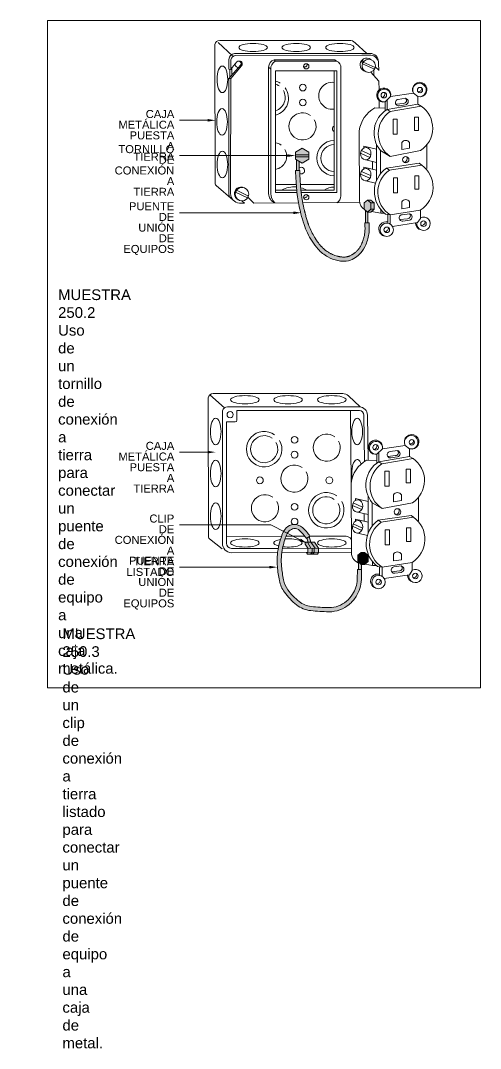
# Model space of a CAD drawing. Header units: millimetres. Extents: x -430 to 485, y 17 to 957.
# Drawn here: x 419.8 to 485.2, y 17.1 to 163.1 of the extents above; entities that cross this region are included whole.
import ezdxf
from ezdxf import colors
from ezdxf.entities.mleader import LeaderData, LeaderLine
from ezdxf.math import Vec2, Vec3

# ---------------------------------------------------------------- set-up
doc = ezdxf.new("R2010")
doc.units = ezdxf.units.MM
doc.styles.get("Standard").update_dxf_attribs({"font": 'arial.ttf'})

# ---------------------------------------------------------------- blocks, each defined once
blk = doc.blocks.new('A$C1ecbb190')
at = {"lineweight": 0, "transparency": 33554687}
ml = blk.add_multileader_mtext('Standard', dxfattribs=at)
ml.set_content('TUBERÍA EMT', color=256)
ml.set_leader_properties()
ml.build(insert=Vec2(0, 0))
ml.multileader.update_dxf_attribs({"text_left_attachment_type": 2, "text_right_attachment_type": 6, "dogleg_length": 0.36, "arrow_head_size": 0.4})
ctx = ml.context
ctx.base_point, ctx.char_height, ctx.arrow_head_size, ctx.landing_gap_size, ctx.plane_origin = Vec3(28.203, 4.893), 0.48379, 0.4, 0.538, Vec3(26.66, 8.676)
ctx.left_attachment, ctx.right_attachment = 2, 6
notes = []
notes.append((ctx, [(0, (1, 1, 0), (27.939, 4.893), (1, 0), 0.265, [(0, [(26.492, 4.893)], 0, [])])]))
ctx.mtext.insert, ctx.mtext.width, ctx.mtext.flow_direction = Vec3(28.741, 5.2), 10.33608, 5
ml = blk.add_multileader_mtext('Standard', dxfattribs=at)
ml.set_content('CONECTOR EMT', color=256)
ml.set_leader_properties()
ml.build(insert=Vec2(0, 0))
ml.multileader.update_dxf_attribs({"text_left_attachment_type": 2, "text_right_attachment_type": 6, "dogleg_length": 0.36, "arrow_head_size": 0.4})
ctx = ml.context
ctx.base_point, ctx.char_height, ctx.arrow_head_size, ctx.landing_gap_size, ctx.plane_origin = Vec3(28.203, 3.194), 0.48379, 0.4, 0.538, Vec3(26.66, 6.977)
ctx.left_attachment, ctx.right_attachment = 2, 6
notes.append((ctx, [(0, (1, 1, 0), (27.939, 3.194), (1, 0), 0.265, [(0, [(21.041, 4.073)], 0, [])])]))
ctx.mtext.insert, ctx.mtext.width, ctx.mtext.flow_direction = Vec3(28.741, 3.444), 10.33608, 5
ml = blk.add_multileader_mtext('Standard', dxfattribs=at)
ml.set_content('CAJA TOMACORRIENTE', color=256)
ml.set_leader_properties()
ml.build(insert=Vec2(0, 0))
ml.multileader.update_dxf_attribs({"text_left_attachment_type": 2, "text_right_attachment_type": 6, "dogleg_length": 0.36, "arrow_head_size": 0.4})
ctx = ml.context
ctx.base_point, ctx.char_height, ctx.arrow_head_size, ctx.landing_gap_size, ctx.plane_origin = Vec3(28.203, 2.02), 0.48379, 0.4, 0.538, Vec3(26.66, 5.803)
ctx.left_attachment, ctx.right_attachment = 2, 6
notes.append((ctx, [(0, (1, 1, 0), (22.698, 2.02), (1, 0), 5.505, [(0, [(18.227, 2.633)], 0, [])])]))
ctx.mtext.insert, ctx.mtext.width, ctx.mtext.flow_direction = Vec3(28.741, 2.27), 10.33608, 5
for ctx, leaders in notes:
    for number, flags, end, landing, length, lines in leaders:
        leader = LeaderData()
        leader.index, (leader.has_last_leader_line, leader.has_dogleg_vector, leader.attachment_direction) = number, flags
        leader.last_leader_point, leader.dogleg_vector, leader.dogleg_length = Vec3(end), Vec3(landing), length
        for number, points, colour, breaks in lines:
            line = LeaderLine()
            line.index, line.vertices, line.color, line.breaks = number, Vec3.list(points), colors.encode_raw_color(colour), breaks
            leader.lines.append(line)
        ctx.leaders.append(leader)
blk = doc.blocks.new('TOMA CONEXIÓN DE PUENTE')
at = {"lineweight": 0, "true_color": 0x58ba48, "transparency": 33554687}
h = blk.add_hatch(color=85, dxfattribs=at)
h.dxf.hatch_style = 1
h.paths.add_polyline_path([(37112, -19660), (37112, -19328), (35219, -19328), (35219, -19660), (36165, -20239)])
h.paths.add_polyline_path([(36165, -18108), (35219, -18688), (35219, -19046), (37112, -19046), (37112, -18688)])
h.paths.add_polyline_path([(37112, -19046), (35219, -19046), (35219, -19328), (37112, -19328)])
h.paths.add_polyline_path([(45939, -25890), (45454, -25526), (44969, -25890), (44969, -26779), (45454, -27213), (45939, -26779)])
h.paths.add_polyline_path([(46415, -25890), (45939, -25890), (45939, -26779), (46415, -26779)])
h.paths.add_polyline_path([(45930, -25526), (45454, -25526), (45939, -25890), (46415, -25890)])
h.paths.add_polyline_path([(46415, -26779), (45939, -26779), (45454, -27213), (45912, -27230)])
h.paths.add_polyline_path([(3596, -17105), (18285, -17105), (18285, -13285), (3596, -13285)], flags=9)
h.paths.add_polyline_path([(1480, -22172), (18371, -22172), (18371, -18031), (1480, -18031)], flags=9)
h.paths.add_polyline_path([(3201, -30204), (18416, -30204), (18416, -26383), (3201, -26383)], flags=9)
at = {"lineweight": 0, "true_color": 0xffd6bb, "transparency": 33554687}
h = blk.add_hatch(color=254, dxfattribs=at)
h.dxf.hatch_style = 1
h.paths.add_polyline_path([(45509, -27215), (45454, -27213), (45144, -26935), (45144, -28745), (45509, -28745)])
h.paths.add_polyline_path([(35745, -19981), (35372, -19753), (35372, -21312), (35745, -21312)])
at = {"lineweight": 0, "true_color": 0x58ba48, "transparency": 33554687}
h = blk.add_hatch(color=85, dxfattribs=at)
h.dxf.hatch_style = 1
edge = h.paths.add_edge_path()
edge.add_spline(control_points=[(35649, -25887), (35748, -26409), (35984, -27436), (36484, -29297), (37311, -30999), (38445, -32582), (39700, -33587), (41214, -34155), (42654, -34246), (43743, -33682), (44638, -32957), (45317, -31724), (45733, -30252), (45685, -29197), (45664, -28745)], knot_values=[606.7328466, 606.7328466, 606.7328466, 606.7328466, 817.3563642, 1023.4771866, 1368.7134711, 1558.9100257, 1791.2182126, 1991.7896807, 2194.8829539, 2337.4981115, 2466.7332832, 2646.287311, 2884.1334129, 3062.3755562, 3062.3755562, 3062.3755562, 3062.3755562], degree=3, periodic=0)
edge.add_line((45664, -28745), (45072, -28745))
edge.add_spline(control_points=[(45072, -28745), (45072, -28781), (45072, -28790), (45078, -28909), (45083, -29018), (45091, -29233), (45093, -29339), (45096, -29547), (45095, -29649), (45090, -29800), (45087, -29850), (45083, -29925), (45081, -29949), (45078, -29986), (45077, -29998), (45075, -30023), (45074, -30035), (45071, -30064), (45070, -30081), (45052, -30243), (45030, -30388), (44970, -30678), (44933, -30823), (44857, -31077), (44821, -31186), (44762, -31348), (44741, -31402), (44709, -31483), (44698, -31510), (44681, -31550), (44675, -31563), (44664, -31590), (44658, -31604), (44619, -31695), (44583, -31772), (44510, -31922), (44473, -31995), (44394, -32136), (44353, -32205), (44268, -32336), (44223, -32399), (44157, -32487), (44135, -32513), (44103, -32552), (44092, -32565), (44076, -32584), (44070, -32591), (44059, -32603), (44054, -32610), (44037, -32628), (44025, -32641), (44001, -32666), (43989, -32679), (43960, -32709), (43943, -32726), (43876, -32791), (43823, -32838), (43714, -32930), (43657, -32975), (43568, -33040), (43538, -33061), (43492, -33093), (43477, -33104), (43453, -33120), (43445, -33125), (43430, -33135), (43422, -33141), (43405, -33152), (43395, -33158), (43371, -33174), (43357, -33183), (43324, -33203), (43306, -33215), (43231, -33260), (43175, -33292), (43063, -33351), (43007, -33379), (42896, -33429), (42840, -33451), (42757, -33481), (42728, -33490), (42685, -33503), (42671, -33507), (42649, -33513), (42642, -33515), (42628, -33519), (42621, -33521), (42593, -33528), (42572, -33533), (42497, -33549), (42441, -33558), (42310, -33575), (42234, -33580), (42079, -33585), (42000, -33583), (41839, -33574), (41757, -33566), (41620, -33548), (41566, -33539), (41483, -33525), (41456, -33520), (41415, -33512), (41401, -33509), (41373, -33503), (41360, -33501), (41328, -33494), (41309, -33490), (41266, -33480), (41241, -33474), (41079, -33434), (40945, -33395), (40747, -33326), (40682, -33302), (40516, -33236), (40415, -33192), (40267, -33120), (40218, -33095), (40121, -33043), (40073, -33017), (39981, -32964), (39938, -32937), (39830, -32870), (39765, -32828), (39562, -32687), (39427, -32582), (39216, -32402), (39138, -32330), (39023, -32219), (38985, -32181), (38930, -32124), (38912, -32105), (38875, -32066), (38857, -32046), (38803, -31987), (38768, -31947), (38687, -31852), (38641, -31798), (38509, -31632), (38423, -31517), (38292, -31331), (38245, -31262), (38175, -31156), (38152, -31121), (38118, -31067), (38106, -31050), (38083, -31014), (38072, -30996), (38048, -30957), (38035, -30936), (37948, -30797), (37877, -30677), (37774, -30495), (37740, -30434), (37560, -30103), (37424, -29827), (37239, -29406), (37180, -29265), (37097, -29051), (37070, -28980), (37031, -28872), (37018, -28836), (36993, -28764), (36980, -28728), (36955, -28654), (36942, -28616), (36910, -28517), (36890, -28456), (36813, -28206), (36758, -28014), (36682, -27730), (36658, -27640), (36623, -27504), (36611, -27459), (36594, -27390), (36588, -27368), (36577, -27322), (36571, -27299), (36559, -27248), (36552, -27220), (36535, -27152), (36525, -27112), (36474, -26903), (36434, -26733), (36377, -26480), (36358, -26395), (36310, -26168), (36280, -26026), (36253, -25884)], knot_values=[1587.9367488, 1587.9367488, 1587.9367488, 1587.9367488, 1596.5366225, 1596.5366225, 1708.5322343, 1708.5322343, 1820.527846, 1820.527846, 1932.5234578, 1932.5234578, 1989.0258944, 1989.0258944, 2017.2771127, 2017.2771127, 2031.4027219, 2031.4027219, 2045.528331, 2045.528331, 2065.3649999, 2065.3649999, 2233.3709408, 2233.3709408, 2401.3768817, 2401.3768817, 2528.5863696, 2528.5863696, 2592.1911135, 2592.1911135, 2623.9934854, 2623.9934854, 2639.8946714, 2639.8946714, 2655.7958574, 2655.7958574, 2749.1618794, 2749.1618794, 2842.5279013, 2842.5279013, 2935.8939233, 2935.8939233, 3029.2599452, 3029.2599452, 3071.643659, 3071.643659, 3092.8355159, 3092.8355159, 3103.4314444, 3103.4314444, 3114.0273729, 3114.0273729, 3135.5123905, 3135.5123905, 3157.6237124, 3157.6237124, 3187.7602388, 3187.7602388, 3273.0951144, 3273.0951144, 3358.42999, 3358.42999, 3401.0974278, 3401.0974278, 3422.4311467, 3422.4311467, 3433.0980061, 3433.0980061, 3443.7648656, 3443.7648656, 3456.7277388, 3456.7277388, 3476.2685299, 3476.2685299, 3500.8656603, 3500.8656603, 3576.8607638, 3576.8607638, 3652.8558672, 3652.8558672, 3728.8509707, 3728.8509707, 3768.7674993, 3768.7674993, 3788.7257636, 3788.7257636, 3798.7048957, 3798.7048957, 3808.6840278, 3808.6840278, 3837.5130714, 3837.5130714, 3912.478284, 3912.478284, 4008.4071428, 4008.4071428, 4104.3360017, 4104.3360017, 4200.2648605, 4200.2648605, 4263.5196957, 4263.5196957, 4295.1471133, 4295.1471133, 4310.9608221, 4310.9608221, 4326.7745309, 4326.7745309, 4347.7302076, 4347.7302076, 4377.0514202, 4377.0514202, 4535.8548494, 4535.8548494, 4615.2565639, 4615.2565639, 4740.9378026, 4740.9378026, 4803.778422, 4803.778422, 4866.6190413, 4866.6190413, 4924.4086695, 4924.4086695, 5011.3872258, 5011.3872258, 5203.7128905, 5203.7128905, 5323.0114071, 5323.0114071, 5382.6606654, 5382.6606654, 5412.4852946, 5412.4852946, 5442.3099237, 5442.3099237, 5502.4477775, 5502.4477775, 5581.126549, 5581.126549, 5737.67027, 5737.67027, 5827.9883717, 5827.9883717, 5873.1474226, 5873.1474226, 5895.726948, 5895.726948, 5918.3064734, 5918.3064734, 5944.3563015, 5944.3563015, 6092.3500863, 6092.3500863, 6166.3469788, 6166.3469788, 6492.6233956, 6492.6233956, 6655.7616041, 6655.7616041, 6737.3307083, 6737.3307083, 6778.1152604, 6778.1152604, 6818.8998125, 6818.8998125, 6861.8299791, 6861.8299791, 6929.7321857, 6929.7321857, 7138.7397444, 7138.7397444, 7235.2781204, 7235.2781204, 7283.5473084, 7283.5473084, 7307.6819024, 7307.6819024, 7331.8164964, 7331.8164964, 7361.2098194, 7361.2098194, 7403.6190986, 7403.6190986, 7582.6624973, 7582.6624973, 7672.1841966, 7672.1841966, 7822.8721816, 7822.8721816, 7822.8721816, 7822.8721816], degree=3, periodic=0)
edge.add_spline(control_points=[(36253, -25884), (36243, -25833), (36233, -25783), (36206, -25637), (36189, -25540), (36164, -25396), (36156, -25348), (36140, -25252), (36133, -25204), (36117, -25103), (36110, -25051), (36091, -24919), (36080, -24840), (36059, -24679), (36049, -24597), (36034, -24474), (36030, -24433), (36025, -24391)], knot_values=[1062.446679, 1062.446679, 1062.446679, 1062.446679, 1115.8361323, 1115.8361323, 1217.8748514, 1217.8748514, 1268.894211, 1268.894211, 1319.9135706, 1319.9135706, 1375.3303938, 1375.3303938, 1458.7287589, 1458.7287589, 1544.5642032, 1544.5642032, 1587.9367488, 1587.9367488, 1587.9367488, 1587.9367488], degree=3, periodic=0)
edge.add_spline(control_points=[(36025, -24391), (36014, -24290), (36003, -24188), (35993, -24086)], knot_values=[956.4943156, 956.4943156, 956.4943156, 956.4943156, 1062.446679, 1062.446679, 1062.446679, 1062.446679], degree=3, periodic=0)
edge.add_spline(control_points=[(35993, -24086), (35981, -23967), (35970, -23848), (35960, -23728)], knot_values=[832.8040183, 832.8040183, 832.8040183, 832.8040183, 956.4943156, 956.4943156, 956.4943156, 956.4943156], degree=3, periodic=0)
edge.add_spline(control_points=[(35960, -23728), (35957, -23698), (35955, -23667), (35942, -23512), (35932, -23388), (35924, -23263)], knot_values=[673.0703481, 673.0703481, 673.0703481, 673.0703481, 704.5908325, 704.5908325, 832.8040183, 832.8040183, 832.8040183, 832.8040183], degree=3, periodic=0)
edge.add_spline(control_points=[(35924, -23263), (35922, -23240), (35920, -23217), (35913, -23119), (35908, -23045), (35899, -22896), (35894, -22822), (35884, -22657), (35878, -22567), (35863, -22296), (35853, -22115), (35840, -21865), (35837, -21797), (35833, -21728)], knot_values=[150.5906631, 150.5906631, 150.5906631, 150.5906631, 174.6453227, 174.6453227, 250.7792454, 250.7792454, 326.9131681, 326.9131681, 419.0573961, 419.0573961, 603.4164514, 603.4164514, 673.0703481, 673.0703481, 673.0703481, 673.0703481], degree=3, periodic=0)
edge.add_spline(control_points=[(35833, -21728), (35826, -21590), (35820, -21451), (35813, -21312)], knot_values=[9.8534854, 9.8534854, 9.8534854, 9.8534854, 150.5906631, 150.5906631, 150.5906631, 150.5906631], degree=3, periodic=0)
edge.add_line((35813, -21312), (35219, -21312))
edge.add_spline(control_points=[(35219, -21312), (35244, -21816), (35276, -22467), (35318, -23117), (35329, -23263)], knot_values=[0, 0, 0, 0, 199.9062906, 257.8547502, 257.8547502, 257.8547502, 257.8547502], degree=3, periodic=0)
edge.add_spline(control_points=[(35329, -23263), (35337, -23385), (35346, -23506), (35356, -23628)], knot_values=[257.8547502, 257.8547502, 257.8547502, 257.8547502, 306.0427904, 306.0427904, 306.0427904, 306.0427904], degree=3, periodic=0)
edge.add_spline(control_points=[(35356, -23628), (35369, -23781), (35382, -23933), (35397, -24086)], knot_values=[306.0427904, 306.0427904, 306.0427904, 306.0427904, 366.7050934, 366.7050934, 366.7050934, 366.7050934], degree=3, periodic=0)
edge.add_spline(control_points=[(35397, -24086), (35407, -24188), (35417, -24289), (35428, -24391)], knot_values=[366.7050934, 366.7050934, 366.7050934, 366.7050934, 407.1522587, 407.1522587, 407.1522587, 407.1522587], degree=3, periodic=0)
edge.add_spline(control_points=[(35428, -24391), (35462, -24701), (35527, -25201), (35613, -25698), (35649, -25887)], knot_values=[407.1522587, 407.1522587, 407.1522587, 407.1522587, 530.6182286, 606.7328466, 606.7328466, 606.7328466, 606.7328466], degree=3, periodic=0)
h = blk.add_hatch(color=85, dxfattribs=at)
h.dxf.hatch_style = 1
h.paths.add_polyline_path([(44607, -77933), (44014, -77933), (43980, -79380, -0.1399879), (43332, -81462, -0.0733588), (42445, -82461, -0.0838655), (41318, -83122, -0.09444), (39966, -83362, -0.0242266), (37459, -83207, -0.1397784), (35739, -82504, -0.0704979), (34126, -80822, -0.1071813), (33518, -79423, -0.0247612), (33234, -77509, -0.0777065), (33384, -74904, -0.0409945), (33942, -73065, -0.0975351), (34326, -72468, -0.1810283), (34995, -72148, -0.2106687), (35803, -72421, -0.0554171), (36787, -73547), (37274, -73208, 0.0554171), (36204, -71984, 0.2106687), (34942, -71557, 0.1810283), (33898, -72057, 0.0975351), (33390, -72847, 0.0409945), (32804, -74779, 0.0777065), (32644, -77567, 0.0247612), (32936, -79539, 0.1071813), (33644, -81169, 0.0704979), (35372, -82971, 0.1397784), (37394, -83797, 0.0242266), (39958, -83955, 0.09444), (41529, -83677, 0.0838655), (42826, -82916, 0.0733588), (43828, -81787, 0.1399879), (44573, -79393)])
h = blk.add_hatch(color=85, dxfattribs=at)
h.dxf.hatch_style = 1
h.paths.add_polyline_path([(37580, -74929), (36945, -74932), (36952, -74943), (36952, -75522), (36945, -75525), (37582, -75522)])
h.paths.add_polyline_path([(37867, -74928), (37580, -74929), (37582, -75522), (37870, -75521)])
h.paths.add_polyline_path([(38503, -74943), (38491, -74925), (37867, -74928), (37870, -75521), (38503, -75518)])
h.paths.add_polyline_path([(37582, -75522), (36776, -75526), (36902, -75788), (37357, -75788)])
h.paths.add_polyline_path([(36909, -74061), (36571, -74061), (36571, -74364), (36945, -74932), (37388, -74930)])
h.paths.add_polyline_path([(37417, -74061), (36909, -74061), (37388, -74930), (37992, -74927)])
h.paths.add_polyline_path([(37923, -74061), (37417, -74061), (37992, -74927), (38491, -74925)])
h.paths.add_polyline_path([(38503, -75549), (38503, -75518), (37870, -75521), (37629, -75788), (38356, -75788)])
at = {"lineweight": 0, "true_color": 0xffd6bb, "transparency": 33554687}
h = blk.add_hatch(color=254, dxfattribs=at)
h.dxf.hatch_style = 1
h.paths.add_polyline_path([(37870, -75521), (37582, -75522), (37357, -75788), (37629, -75788)])
h.paths.add_polyline_path([(37171, -73279), (36841, -73509), (37013, -74061), (37417, -74061)])
h.paths.add_polyline_path([(44583, -77233), (44567, -77233), (44375, -77060, -0.0346904), (44171, -77003), (44171, -77933), (44583, -77933)])
at = {"lineweight": 0, "true_color": 0x58ba48, "transparency": 33554687}
h = blk.add_hatch(color=85, dxfattribs=at)
h.dxf.hatch_style = 1
h.paths.add_polyline_path([(45052, -76178), (44082, -76178), (44082, -76533), (45052, -76533)])
h.paths.add_polyline_path([(45052, -75910), (44567, -75546), (44082, -75910), (44082, -76178), (45052, -76178)])
h.paths.add_polyline_path([(45043, -75546), (44567, -75546), (45052, -75910), (45528, -75910)])
h.paths.add_polyline_path([(45528, -75910), (45052, -75910), (45052, -76799), (45528, -76799)])
h.paths.add_polyline_path([(45052, -76533), (44082, -76533), (44082, -76799), (44567, -77233), (45052, -76799)])
h.paths.add_polyline_path([(45528, -76799), (45052, -76799), (44583, -77219), (44583, -77233), (45025, -77249)])
at = {"lineweight": 0, "transparency": 33554687}
for p, q in [((32309, -5752), (41058, -5752)), ((31695, -6936), (31695, -24559)), ((41646, -24889), (41679, -6729))]:
    blk.add_line(p, q, dxfattribs=at)
for points in [[(0, 0), (61499, 0), (61499, -94772), (0, -94772)], [(49083, -13986), (49679, -13986), (49679, -16113), (49083, -16113)], [(52114, -13697), (52710, -13697), (52710, -15623), (52114, -15623)], [(49134, -22314), (49730, -22314), (49730, -24441), (49134, -24441)], [(52165, -22025), (52761, -22025), (52761, -23951), (52165, -23951)], [(47920, -64006), (48516, -64006), (48516, -66133), (47920, -66133)], [(50951, -63717), (51548, -63717), (51548, -65643), (50951, -65643)], [(47971, -72334), (48567, -72334), (48567, -74461), (47971, -74461)], [(51003, -72045), (51599, -72045), (51599, -73971), (51003, -73971)]]:
    blk.add_lwpolyline(points, close=True, dxfattribs=at)
for points in [[(41924, -2818), (24458, -2818, 0.3569616), (23739, -3406), (23797, -23039)], [(45345, -4687), (43700, -3138, 0.1960271), (42873, -2818), (41924, -2818)], [(25854, -25064), (25741, -24612), (25741, -8227), (27409, -6354, 1.0024867), (26873, -5879, 0.0210864), (26021, -6931), (25751, -6891), (25749, -5535, -0.3693772), (26569, -4672), (45822, -4668, -0.4159771), (47006, -5858, -690.6460078)], [(25741, -8227), (26019, -8227), (27566, -6406, 0.74697), (27142, -5757, 4.0713704)], [(44632, -4910), (26743, -4964, 0.3569616), (26024, -5552), (26021, -6931)], [(41058, -5752), (40802, -5570), (32175, -5570, 0.3067227), (31399, -6600), (31399, -24559, 0.3058056), (32304, -25901, 0.1942382)], [(47047, -7112), (47034, -6101, 0.3917533), (45902, -4910), (44632, -4910)], [(49817, -11186), (50863, -11041, -0.81029), (50863, -11955), (49933, -12086, -1.0111972), (49817, -11186, -0.2295146)], [(49487, -11880), (50594, -11752, 0.6713737), (50863, -11041, -0.9274222)], [(47957, -12442), (46485, -12411, 0.2360869), (44276, -15661), (44320, -25552, 0.2575103), (45038, -26840, 0.2575103)], [(53076, -12168), (52600, -11888), (48229, -12621, 0.4583643), (47298, -18466, 2.0483591)], [(48649, -12910), (53076, -12168, -0.534841), (52984, -18446), (48680, -19281)], [(50310, -18299), (51422, -18123), (51422, -17332, 0.5838718), (50310, -17332), (50310, -18299)], [(48686, -27599), (48011, -27485, -0.5052892), (48137, -20945, 0.6165012)], [(48563, -21224), (53147, -20509, -0.5365024), (52947, -26918), (48686, -27599, -0.5368592), (48563, -21224, 0.0600079)], [(26352, -25490), (23938, -23426, -0.2778807), (23797, -23039)], [(25990, -23596), (25990, -24565, 0.3908567), (27244, -25924), (27963, -25921)], [(50310, -26721), (51422, -26545), (51422, -25755, 0.5838718), (50310, -25755), (50310, -26721)], [(50365, -27567), (51411, -27422, -0.81029), (51411, -28337), (50481, -28467, -1.0111972), (50365, -27567, -0.2295146)], [(50036, -28262), (51142, -28133, 0.6713737), (51411, -27422, -0.9274222)], [(40979, -52974), (23513, -52974, 0.3569616), (22794, -53562), (22852, -73195)], [(44400, -54843), (42755, -53293, 0.1960271), (41928, -52974), (40979, -52974)], [(43046, -54839), (25580, -54839, 0.3569616), (24861, -55427), (24828, -73246)], [(25421, -73246), (25421, -56968), (26653, -56968, 0.3537712), (26906, -56764), (26906, -55370), (43046, -55371)], [(45532, -62436), (45448, -56029, 0.3917533), (44316, -54839), (43046, -54839)], [(45004, -62628), (44917, -56036, 0.3855593), (44297, -55370), (43046, -55370)], [(48654, -61206), (49700, -61061, -0.81029), (49700, -61975), (48770, -62106, -1.0111972), (48654, -61206, -0.2295146)], [(48325, -61900), (49431, -61772, 0.6713737), (49700, -61061, -0.9274222)], [(46794, -62462), (45322, -62431, 0.2360869), (43113, -65681), (43157, -75572, 0.3543688), (44375, -77060, 0.3543688)], [(51914, -62188), (51437, -61908), (47067, -62641, 0.4583643), (46135, -68486, 2.0483591)], [(47487, -62930), (51914, -62188, -0.534841), (51821, -68466), (47518, -69301)], [(49147, -68319), (50259, -68143), (50259, -67352, 0.5838718), (49147, -67352), (49147, -68319)], [(47524, -77619), (46848, -77504, -0.5052892), (46974, -70965, 0.6165012)], [(47401, -71244), (51984, -70529, -0.5365024), (51785, -76938), (47524, -77619, -0.5368592), (47401, -71244, 0.0600079)], [(24788, -75032), (22993, -73581, -0.2778807), (22852, -73195)], [(24828, -73246), (24828, -74215, 0.3908567), (26081, -75574), (32673, -75544)], [(25421, -73246), (25421, -74215, 0.3827862), (26108, -74980), (32769, -74950)], [(49147, -76741), (50259, -76565), (50259, -75775, 0.5838718), (49147, -75775), (49147, -76741)], [(49203, -77587), (50248, -77442, -0.81029), (50248, -78357), (49319, -78487, -1.0111972), (49203, -77587, -0.2295146)], [(48873, -78282), (49980, -78153, 0.6713737), (50248, -77442, -0.9274222)]]:
    blk.add_lwpolyline(points, format="xyb", dxfattribs=at)
for points in [[(26278, -4984), (24211, -3120)], [(32309, -5752), (32175, -5570)], [(46446, -6894), (44731, -6123), (44581, -5712)], [(46543, -6650), (44849, -5888), (44727, -5555)], [(25886, -6911), (25886, -8227)], [(26161, -6745), (26161, -7756)], [(31694, -6893), (31399, -6600)], [(35428, -24391), (32397, -24391), (32397, -7152), (41093, -7152), (41093, -24391), (36025, -24391)], [(35993, -24086), (40694, -24086), (40694, -7152), (32397, -7152), (32397, -24086), (35397, -24086)], [(46327, -7764), (46327, -7059)], [(47047, -7020), (46559, -6569)], [(26019, -8227), (25990, -24081)], [(47068, -8589), (45929, -7321)], [(47084, -9833), (47068, -8589)], [(47118, -12416), (47104, -11337)], [(47957, -12805), (47957, -11558), (48738, -10779), (51984, -10314), (52600, -10792), (52600, -11888)], [(48229, -12621), (48229, -11287)], [(48649, -12910), (48229, -12621)], [(35219, -19660), (35219, -18688), (36165, -18108)], [(35219, -18688), (35219, -19660), (36165, -20239)], [(37112, -19660), (37112, -18688), (36165, -18108)], [(37112, -18688), (37112, -19660), (36165, -20239)], [(44475, -18825), (45790, -19423)], [(44574, -18473), (45871, -19050)], [(44908, -17826), (46709, -18255)], [(44908, -18104), (44908, -17826)], [(46709, -17523), (46709, -22759)], [(47298, -18466), (48680, -19281)], [(47298, -18466), (47298, -21739)], [(53871, -17648), (53871, -21015)], [(35219, -19046), (37112, -19046)], [(35219, -19328), (37112, -19328)], [(35372, -19753), (35372, -21312)], [(35745, -21312), (35745, -19981)], [(45232, -19790), (46709, -20141)], [(46146, -20007), (46146, -21091)], [(53147, -20509), (52807, -20268), (48137, -20945), (48563, -21224)], [(35813, -21312), (35219, -21312)], [(44475, -21794), (45790, -22393)], [(44574, -21443), (45871, -22020)], [(44908, -20796), (46709, -21225)], [(44908, -21074), (44908, -20796)], [(32397, -23263), (35329, -23263)], [(35924, -23263), (40694, -23263)], [(45232, -22759), (46595, -23084)], [(26705, -24367), (26601, -24243)], [(26705, -24367), (28413, -25186)], [(28534, -24934), (26838, -24099), (26728, -24016)], [(27963, -25921), (27619, -25608)], [(29281, -25915), (28472, -25106)], [(29281, -25915), (35649, -25887)], [(36253, -25884), (44320, -25848)], [(45454, -27213), (44969, -26779), (44969, -25890), (45454, -25526)], [(45454, -27213), (45939, -26779), (45939, -25890), (45454, -25526)], [(45454, -25526), (45930, -25526)], [(45912, -27230), (46415, -26779), (46415, -25890), (45930, -25526)], [(45939, -25890), (46415, -25890)], [(45144, -26935), (45144, -28745)], [(45454, -27213), (45912, -27230)], [(45509, -27215), (45509, -28745)], [(45939, -26779), (46415, -26779)], [(46036, -27118), (47345, -27371), (47870, -27371)], [(47345, -27371), (47345, -26841)], [(48319, -27537), (48319, -28775)], [(48686, -27599), (48686, -28907)], [(49002, -29227), (52572, -28685), (52961, -28096), (52961, -26910)], [(45664, -28745), (45072, -28745)], [(25116, -55004), (23048, -53140)], [(43046, -55370), (43113, -65681)], [(46794, -62825), (46794, -61578), (47576, -60799), (50822, -60334), (51437, -60812), (51437, -61908)], [(47067, -62641), (47067, -61307)], [(47487, -62930), (47067, -62641)], [(43411, -68493), (44761, -69094)], [(43745, -67846), (45546, -68275)], [(43745, -68124), (43745, -67846)], [(45546, -67543), (45546, -72779)], [(46135, -68486), (47518, -69301)], [(46135, -68486), (46135, -71759)], [(52709, -67667), (52709, -71034)], [(43313, -68845), (44627, -69443)], [(44069, -69810), (45546, -70161)], [(44983, -70027), (44983, -71111)], [(43411, -71463), (44761, -72064)], [(43745, -70816), (45546, -71245)], [(43745, -71094), (43745, -70816)], [(51984, -70529), (51645, -70288), (46974, -70965), (47401, -71244)], [(43313, -71814), (44627, -72413)], [(44069, -72779), (45432, -73104)], [(25421, -73246), (33245, -73235)], [(33877, -73234), (36553, -73230)], [(36571, -74061), (37923, -74061), (38503, -74943), (38503, -75549), (38356, -75788), (36902, -75788), (36776, -75526)], [(36571, -74061), (36571, -74364), (36952, -74943), (36952, -75522), (36945, -75525)], [(36841, -73509), (37014, -74065)], [(36909, -74061), (37388, -74930)], [(37171, -73279), (37417, -74061)], [(37244, -73229), (42397, -73221)], [(37417, -74061), (37992, -74927)], [(33272, -75541), (43157, -75497)], [(33375, -74948), (43154, -74904)], [(37582, -75522), (37357, -75788)], [(37580, -74929), (37582, -75522)], [(37867, -74928), (37870, -75521), (37629, -75788)], [(44567, -77233), (44082, -76799), (44082, -75910), (44567, -75546)], [(44567, -77233), (45052, -76799), (45052, -75910), (44567, -75546)], [(44567, -75546), (45043, -75546)], [(45025, -77249), (45528, -76799), (45528, -75910), (45043, -75546)], [(44082, -76178), (45052, -76178)], [(44082, -76533), (45052, -76533)], [(44171, -77003), (44171, -77933)], [(44567, -77233), (45025, -77249)], [(44583, -77933), (44583, -77219)], [(45052, -75910), (45528, -75910)], [(45052, -76799), (45528, -76799)], [(45100, -77182), (46182, -77391), (46707, -77391)], [(46182, -77391), (46182, -76861)], [(47840, -79247), (51409, -78705), (51798, -78116), (51798, -76930)], [(47157, -77557), (47157, -78795)], [(47524, -77619), (47524, -78927)]]:
    blk.add_lwpolyline(points, dxfattribs=at)
blk.add_lwpolyline([(44607, -77933), (44573, -79393, -0.1399879), (43828, -81787, -0.0733588), (42826, -82916, -0.0838655), (41529, -83677, -0.09444), (39958, -83955, -0.0242266), (37394, -83797, -0.1397784), (35372, -82971, -0.0704979), (33644, -81169, -0.1071813), (32936, -79539, -0.0247612), (32644, -77567, -0.0777065), (32804, -74779, -0.0409945), (33390, -72847, -0.0975351), (33898, -72057, -0.1810283), (34942, -71557, -0.2106687), (36204, -71984, -0.0554171), (37274, -73208), (36787, -73547, 0.0554171), (35803, -72421, 0.2106687), (34995, -72148, 0.1810283), (34326, -72468, 0.0975351), (33942, -73065, 0.0409945), (33384, -74904, 0.0777065), (33234, -77509, 0.0247612), (33518, -79423, 0.1071813), (34126, -80822, 0.0704979), (35739, -82504, 0.1397784), (37459, -83207, 0.0242266), (39966, -83362, 0.09444), (41318, -83122, 0.0838655), (42445, -82461, 0.0733588), (43332, -81462, 0.1399879), (43980, -79380), (44014, -77933)], format="xyb", close=True, dxfattribs=at)
for centre, radius in [((45625, -6426), 944), ((36749, -6500), 374), ((36255, -9521), 476), ((47762, -10588), 394), ((36255, -11622), 476), ((50877, -19756), 457), ((27619, -24651), 957), ((36749, -25086), 374), ((48188, -29715), 950), ((53412, -28851), 395), ((48188, -29715), 395), ((25934, -55950), 441), ((35092, -59541), 476), ((35092, -61642), 476), ((46600, -60608), 394), ((30167, -65287), 476), ((40026, -65287), 476), ((35092, -69062), 476), ((49715, -69776), 457), ((47025, -79735), 950), ((52250, -78871), 395), ((47025, -79735), 395)]:
    blk.add_circle(centre, radius, dxfattribs=at)
for centre, radius, start, end in [((33059, -6893), 1365, 123.31052, 181.80952), ((40723, -6650), 958, 355.28071, 69.55582), ((45340, -6273), 944, 51.96017, 251.46827), ((27097, -6195), 464, 175.01316, 275.32636), ((36520, -6231), 354, 246.53567, 14.31725), ((31700, -11020), 2525, 57.71448, 73.98653), ((40451, -10677), 1923, 82.72753, 277.27247), ((31771, -10923), 1991, 55.70877, 71.6881), ((31700, -11020), 2525, 286.01347, 35.57269), ((31771, -10923), 1991, 288.3119, 29.93789), ((47757, -10576), 1003, 348.31498, 281.52774), ((47826, -10645), 922, 351.66591, 278.17682), ((52877, -9799), 1031, 254.37842, 209.9819), ((52830, -9860), 960, 256.1057, 208.25461), ((52692, -9641), 459, 259.11151, 7.58493), ((47376, -10376), 563, 287.05737, 15.3498), ((36217, -15024), 1923, 53.93318, 29.41424), ((50820, -16085), 3846, 124.35394, 236.20282), ((40950, -15373), 476, 122.54629, 237.45371), ((32043, -19237), 1923, 53.93318, 79.41478), ((40756, -19524), 2517, 91.40976, 268.59024), ((32043, -19237), 1923, 280.58522, 29.41424), ((40756, -19524), 1923, 91.84475, 268.15525), ((50436, -19566), 659, 292.86829, 20.54205), ((36040, -21299), 476, 244.26574, 128.3786), ((27484, -24587), 948, 63.57666, 245.76733), ((33769, -24427), 2079, 183.66343, 225.19272), ((35054, -27310), 3695, 85.31369, 119.23365), ((35054, -27310), 3695, 60.76635, 75.81284), ((36520, -24817), 354, 246.53567, 14.31725), ((40508, -25575), 1908, 84.40942, 128.72287), ((40550, -24920), 1096, 300.76544, 1.61232), ((48076, -29599), 1028, 76.31632, 256.89964), ((53301, -28734), 1028, 179.81339, 256.89964), ((53412, -28851), 950, 170.88013, 118.37847), ((53108, -28585), 531, 271.35482, 6.40649), ((47883, -29449), 531, 271.35482, 6.40649), ((30769, -60862), 2517, 53.93318, 29.41424), ((30769, -60862), 1923, 53.93318, 29.41424), ((39657, -60648), 1923, 53.93318, 29.41424), ((46594, -60596), 1003, 348.31498, 281.52774), ((46663, -60665), 922, 351.66591, 278.17682), ((51715, -59819), 1031, 254.37842, 209.9819), ((51668, -59879), 960, 256.1057, 208.25461), ((51529, -59661), 459, 259.11151, 7.58493), ((46214, -60396), 563, 287.05737, 15.3498), ((35054, -65044), 1923, 53.93318, 29.41424), ((49657, -66105), 3846, 124.35394, 236.20282), ((39593, -69544), 2517, 53.93318, 29.41424), ((30881, -69257), 1923, 53.93318, 29.41424), ((39593, -69544), 1923, 53.93318, 29.41424), ((49273, -69586), 659, 292.86829, 20.54205), ((35092, -71153), 476, 299.5413, 240.2551), ((42263, -74380), 1166, 40.58077, 83.39604), ((46914, -79619), 1028, 76.31632, 256.89964), ((52138, -78754), 1028, 179.81339, 256.89964), ((52250, -78871), 950, 170.88013, 118.37847), ((51945, -78605), 531, 271.35482, 6.40649), ((46721, -79469), 531, 271.35482, 6.40649)]:
    blk.add_arc(centre, radius, start, end, dxfattribs=at)
for centre, major_axis, ratio in [((29197, -3823), (2028, 0), 0.2881827), ((35324, -3823), (2028, 0), 0.2881827), ((41536, -3823), (2028, 0), 0.2881827), ((24830, -8344), (0, -1889), 0.402177), ((52908, -9871), (0, 382), 0.9666644), ((24787, -14395), (0, -1889), 0.402177), ((24830, -20450), (0, -1889), 0.402177), ((45206, -18904), (69, 885), 0.8274693), ((45206, -21874), (69, 885), 0.8274693), ((28034, -53843), (2028, 0), 0.2881827), ((34162, -53843), (2028, 0), 0.2881827), ((40373, -53843), (2028, 0), 0.2881827), ((23882, -58364), (0, -1889), 0.402177), ((43983, -58364), (0, -1889), 0.402177), ((51745, -59891), (0, 382), 0.9666644), ((23882, -64329), (0, -1889), 0.402177), ((23882, -70384), (0, -1889), 0.402177), ((44043, -68924), (69, 885), 0.8274693), ((44043, -71894), (69, 885), 0.8274693), ((28034, -74177), (2028, 0), 0.2881827), ((40373, -74177), (2028, 0), 0.2881827)]:
    blk.add_ellipse(centre, major_axis=major_axis, ratio=ratio, dxfattribs=at)
for centre, major_axis, ratio, start_param, end_param in [((43983, -64212), (0, -1889), 0.402177, 2.2854266, 5.1043968), ((34162, -74177), (2028, 0), 0.2881827, 8.4077882, 10.2854653), ((34162, -74177), (2028, 0), 0.2881827, 4.3406965, 8.0615255)]:
    blk.add_ellipse(centre, major_axis=major_axis, ratio=ratio, start_param=start_param, end_param=end_param, dxfattribs=at)
blk.add_spline([(35219, -21312), (35300, -22825), (35550, -25318), (35996, -27445), (36428, -28946), (37564, -31303), (38428, -32456), (39809, -33549), (41233, -34080), (42772, -34095), (43750, -33635), (44498, -33003), (45203, -31839), (45664, -30096), (45664, -28745)], degree=3, dxfattribs=at)
blk.add_open_spline([(35813, -21312), (35823, -21520), (35833, -21727), (35853, -22115), (35863, -22296), (35878, -22567), (35884, -22657), (35894, -22822), (35899, -22896), (35908, -23045), (35913, -23119), (35929, -23341), (35940, -23489), (35977, -23931), (36005, -24225), (36049, -24597), (36059, -24679), (36080, -24840), (36091, -24919), (36110, -25051), (36117, -25103), (36133, -25204), (36140, -25252), (36156, -25348), (36164, -25396), (36189, -25540), (36206, -25637), (36260, -25925), (36299, -26118), (36358, -26395), (36377, -26480), (36434, -26733), (36474, -26903), (36525, -27112), (36535, -27152), (36552, -27220), (36559, -27248), (36571, -27299), (36577, -27322), (36588, -27368), (36594, -27390), (36611, -27459), (36623, -27504), (36658, -27640), (36682, -27730), (36758, -28014), (36813, -28206), (36890, -28456), (36910, -28517), (36942, -28616), (36955, -28654), (36980, -28728), (36993, -28764), (37018, -28836), (37031, -28872), (37070, -28980), (37097, -29051), (37180, -29265), (37239, -29406), (37424, -29827), (37560, -30103), (37740, -30434), (37774, -30495), (37877, -30677), (37948, -30797), (38035, -30936), (38048, -30957), (38072, -30996), (38083, -31014), (38106, -31050), (38118, -31067), (38152, -31121), (38175, -31156), (38245, -31262), (38292, -31331), (38423, -31517), (38509, -31632), (38641, -31798), (38687, -31852), (38768, -31947), (38803, -31987), (38857, -32046), (38875, -32066), (38912, -32105), (38930, -32124), (38985, -32181), (39023, -32219), (39138, -32330), (39216, -32402), (39427, -32582), (39562, -32687), (39765, -32828), (39830, -32870), (39938, -32937), (39981, -32964), (40073, -33017), (40121, -33043), (40218, -33095), (40267, -33120), (40415, -33192), (40516, -33236), (40682, -33302), (40747, -33326), (40945, -33395), (41079, -33434), (41241, -33474), (41266, -33480), (41309, -33490), (41328, -33494), (41360, -33501), (41373, -33503), (41401, -33509), (41415, -33512), (41456, -33520), (41483, -33525), (41566, -33539), (41620, -33548), (41757, -33566), (41839, -33574), (42000, -33583), (42079, -33585), (42234, -33580), (42310, -33575), (42441, -33558), (42497, -33549), (42572, -33533), (42593, -33528), (42621, -33521), (42628, -33519), (42642, -33515), (42649, -33513), (42671, -33507), (42685, -33503), (42728, -33490), (42757, -33481), (42840, -33451), (42896, -33429), (43007, -33379), (43063, -33351), (43175, -33292), (43231, -33260), (43306, -33215), (43324, -33203), (43357, -33183), (43371, -33174), (43395, -33158), (43405, -33152), (43422, -33141), (43430, -33135), (43445, -33125), (43453, -33120), (43477, -33104), (43492, -33093), (43538, -33061), (43568, -33040), (43657, -32975), (43714, -32930), (43823, -32838), (43876, -32791), (43943, -32726), (43960, -32709), (43989, -32679), (44001, -32666), (44025, -32641), (44037, -32628), (44054, -32610), (44059, -32603), (44070, -32591), (44076, -32584), (44092, -32565), (44103, -32552), (44135, -32513), (44157, -32487), (44223, -32399), (44268, -32336), (44353, -32205), (44394, -32136), (44473, -31995), (44510, -31922), (44583, -31772), (44619, -31695), (44658, -31604), (44664, -31590), (44675, -31563), (44681, -31550), (44698, -31510), (44709, -31483), (44741, -31402), (44762, -31348), (44821, -31186), (44857, -31077), (44933, -30823), (44970, -30678), (45030, -30388), (45052, -30243), (45070, -30081), (45071, -30064), (45074, -30035), (45075, -30023), (45077, -29998), (45078, -29986), (45081, -29949), (45083, -29925), (45087, -29850), (45090, -29800), (45095, -29649), (45096, -29547), (45093, -29339), (45091, -29233), (45083, -29018), (45078, -28909), (45072, -28790), (45072, -28781), (45072, -28745)], degree=3, knots=[9.8534854, 9.8534854, 9.8534854, 9.8534854, 220.2445598, 220.2445598, 404.6036152, 404.6036152, 496.7478431, 496.7478431, 572.8817658, 572.8817658, 649.0156885, 649.0156885, 801.2835339, 801.2835339, 1105.8192246, 1105.8192246, 1191.6546689, 1191.6546689, 1275.0530341, 1275.0530341, 1330.4698572, 1330.4698572, 1381.4892168, 1381.4892168, 1432.5085764, 1432.5085764, 1534.5472956, 1534.5472956, 1738.6247339, 1738.6247339, 1828.1464332, 1828.1464332, 2007.1898318, 2007.1898318, 2049.599111, 2049.599111, 2078.9924341, 2078.9924341, 2103.1270281, 2103.1270281, 2127.2616221, 2127.2616221, 2175.5308101, 2175.5308101, 2272.0691861, 2272.0691861, 2481.0767448, 2481.0767448, 2548.9789514, 2548.9789514, 2591.909118, 2591.909118, 2632.6936701, 2632.6936701, 2673.4782222, 2673.4782222, 2755.0473264, 2755.0473264, 2918.1855348, 2918.1855348, 3244.4619517, 3244.4619517, 3318.4588441, 3318.4588441, 3466.452629, 3466.452629, 3492.5024571, 3492.5024571, 3515.0819825, 3515.0819825, 3537.6615079, 3537.6615079, 3582.8205587, 3582.8205587, 3673.1386604, 3673.1386604, 3829.6823814, 3829.6823814, 3908.361153, 3908.361153, 3968.4990067, 3968.4990067, 3998.3236359, 3998.3236359, 4028.148265, 4028.148265, 4087.7975233, 4087.7975233, 4207.0960399, 4207.0960399, 4399.4217046, 4399.4217046, 4486.400261, 4486.400261, 4544.1898892, 4544.1898892, 4607.0305085, 4607.0305085, 4669.8711278, 4669.8711278, 4795.5523665, 4795.5523665, 4874.9540811, 4874.9540811, 5033.7575103, 5033.7575103, 5063.0787228, 5063.0787228, 5084.0343996, 5084.0343996, 5099.8481084, 5099.8481084, 5115.6618172, 5115.6618172, 5147.2892348, 5147.2892348, 5210.54407, 5210.54407, 5306.4729288, 5306.4729288, 5402.4017876, 5402.4017876, 5498.3306464, 5498.3306464, 5573.295859, 5573.295859, 5602.1249026, 5602.1249026, 5612.1040348, 5612.1040348, 5622.0831669, 5622.0831669, 5642.0414312, 5642.0414312, 5681.9579598, 5681.9579598, 5757.9530632, 5757.9530632, 5833.9481667, 5833.9481667, 5909.9432701, 5909.9432701, 5934.5404006, 5934.5404006, 5954.0811917, 5954.0811917, 5967.0440649, 5967.0440649, 5977.7109243, 5977.7109243, 5988.3777838, 5988.3777838, 6009.7115027, 6009.7115027, 6052.3789405, 6052.3789405, 6137.7138161, 6137.7138161, 6223.0486917, 6223.0486917, 6253.1852181, 6253.1852181, 6275.2965399, 6275.2965399, 6296.7815576, 6296.7815576, 6307.3774861, 6307.3774861, 6317.9734145, 6317.9734145, 6339.1652714, 6339.1652714, 6381.5489852, 6381.5489852, 6474.9150072, 6474.9150072, 6568.2810292, 6568.2810292, 6661.6470511, 6661.6470511, 6755.0130731, 6755.0130731, 6770.914259, 6770.914259, 6786.815445, 6786.815445, 6818.617817, 6818.617817, 6882.2225609, 6882.2225609, 7009.4320487, 7009.4320487, 7177.4379896, 7177.4379896, 7345.4439305, 7345.4439305, 7365.2805995, 7365.2805995, 7379.4062086, 7379.4062086, 7393.5318178, 7393.5318178, 7421.7830361, 7421.7830361, 7478.2854726, 7478.2854726, 7590.2810844, 7590.2810844, 7702.2766962, 7702.2766962, 7814.272308, 7814.272308, 7822.8721816, 7822.8721816, 7822.8721816, 7822.8721816], dxfattribs=at)
ml = blk.add_multileader_mtext('Standard', dxfattribs=at)
ml.set_content('MUESTRA 250.2 Uso de un tornillo de conexión a tierra para conectar un puente de conexión de equipo a una caja metálica.', color=256)
ml.set_leader_properties()
ml.build(insert=Vec2(0, 0))
ml.multileader.update_dxf_attribs({"arrow_head_size": 1516})
ctx = ml.context
ctx.base_point, ctx.char_height, ctx.arrow_head_size, ctx.landing_gap_size, ctx.plane_origin = Vec3(738, -38942), 1515.634, 1516, 758, Vec3(57192, -32206)
notes = []
notes.append((ctx, [(0, (0, 0, 0), (0, 0), (1, 0), 1, [])]))
ctx.mtext.insert, ctx.mtext.width, ctx.mtext.flow_direction = Vec3(1495, -38172), 58186.9, 5
ml = blk.add_multileader_mtext('Standard', dxfattribs=at)
ml.set_content('MUESTRA 250.3 Uso de un clip de conexión a tierra listado para conectar un puente de conexión de equipo a una caja de metal.', color=256)
ml.set_leader_properties()
ml.build(insert=Vec2(0, 0))
ml.multileader.update_dxf_attribs({"arrow_head_size": 1516})
ctx = ml.context
ctx.base_point, ctx.char_height, ctx.arrow_head_size, ctx.landing_gap_size, ctx.plane_origin = Vec3(1353, -87301), 1515.634, 1516, 758, Vec3(54349, -80355)
notes.append((ctx, [(0, (0, 0, 0), (0, 0), (1, 0), 1, [])]))
ctx.mtext.insert, ctx.mtext.width, ctx.mtext.flow_direction = Vec3(2111, -86321), 57269.55, 5
ml = blk.add_multileader_mtext('Standard', dxfattribs=at)
ml.set_content('CAJA METÁLICA PUESTA A TIERRA', color=256)
ml.set_leader_properties()
ml.build(insert=Vec2(0, 0))
ml.multileader.update_dxf_attribs({"text_left_attachment_type": 2, "text_right_attachment_type": 2, "arrow_head_size": 1137})
ctx = ml.context
ctx.base_point, ctx.char_height, ctx.arrow_head_size, ctx.landing_gap_size, ctx.plane_origin = Vec3(3245, -14162), 1136.73, 1137, 758, Vec3(19617, -7618)
ctx.left_attachment, ctx.right_attachment, ctx.text_align_type = 2, 2, 2
notes.append((ctx, [(0, (1, 1, 0), (20366, -14162), (-1, 0), 1607, [(0, [(23858, -14162)], 0, [])])]))
ctx.mtext.insert, ctx.mtext.width, ctx.mtext.alignment, ctx.mtext.line_spacing_factor, ctx.mtext.flow_direction = Vec3(18001, -12701), 16815.39, 3, 0.8, 5
ml = blk.add_multileader_mtext('Standard', dxfattribs=at)
ml.set_content('TORNILLO DE CONEXIÓN A TIERRA ', color=256)
ml.set_leader_properties()
ml.build(insert=Vec2(0, 0))
ml.multileader.update_dxf_attribs({"text_left_attachment_type": 2, "text_right_attachment_type": 2, "arrow_head_size": 1137})
ctx = ml.context
ctx.base_point, ctx.char_height, ctx.arrow_head_size, ctx.landing_gap_size, ctx.plane_origin = Vec3(1085, -19174), 1136.73, 1137, 758, Vec3(30978, -12630)
ctx.left_attachment, ctx.right_attachment, ctx.text_align_type = 2, 2, 2
notes.append((ctx, [(0, (1, 1, 0), (31727, -19174), (-1, 0), 12968, [(0, [(35219, -19174)], 0, [])])]))
ctx.mtext.insert, ctx.mtext.width, ctx.mtext.alignment, ctx.mtext.line_spacing_factor, ctx.mtext.flow_direction = Vec3(18001, -17686), 16815.39, 3, 0.8, 5
ml = blk.add_multileader_mtext('Standard', dxfattribs=at)
ml.set_content('PUENTE DE UNIÓN DE EQUIPOS', color=256)
ml.set_leader_properties()
ml.build(insert=Vec2(0, 0))
ml.multileader.update_dxf_attribs({"text_left_attachment_type": 2, "text_right_attachment_type": 2, "arrow_head_size": 1137})
ctx = ml.context
ctx.base_point, ctx.char_height, ctx.arrow_head_size, ctx.landing_gap_size, ctx.plane_origin = Vec3(2850, -27294), 1136.73, 1137, 758, Vec3(30978, -20750)
ctx.left_attachment, ctx.right_attachment, ctx.text_align_type = 2, 2, 2
notes.append((ctx, [(0, (1, 1, 0), (31727, -27294), (-1, 0), 12968, [(0, [(36042, -27294)], 0, [])])]))
ctx.mtext.insert, ctx.mtext.width, ctx.mtext.alignment, ctx.mtext.line_spacing_factor, ctx.mtext.flow_direction = Vec3(18001, -25798), 16815.39, 3, 0.8, 5
ml = blk.add_multileader_mtext('Standard', dxfattribs=at)
ml.set_content('CAJA METÁLICA PUESTA A TIERRA', color=256)
ml.set_leader_properties()
ml.build(insert=Vec2(0, 0))
ml.multileader.update_dxf_attribs({"text_left_attachment_type": 2, "text_right_attachment_type": 2, "arrow_head_size": 1137})
ctx = ml.context
ctx.base_point, ctx.char_height, ctx.arrow_head_size, ctx.landing_gap_size, ctx.plane_origin = Vec3(3245, -61284), 1136.73, 1137, 758, Vec3(19617, -54740)
ctx.left_attachment, ctx.right_attachment, ctx.text_align_type = 2, 2, 2
notes.append((ctx, [(0, (1, 1, 0), (20366, -61284), (-1, 0), 1607, [(0, [(23858, -61284)], 0, [])])]))
ctx.mtext.insert, ctx.mtext.width, ctx.mtext.alignment, ctx.mtext.line_spacing_factor, ctx.mtext.flow_direction = Vec3(18001, -59823), 16815.39, 3, 0.8, 5
ml = blk.add_multileader_mtext('Standard', dxfattribs=at)
ml.set_content('CLIP DE CONEXIÓN A TIERRA LISTADO', color=256)
ml.set_leader_properties()
ml.build(insert=Vec2(0, 0))
ml.multileader.update_dxf_attribs({"text_left_attachment_type": 2, "text_right_attachment_type": 2, "arrow_head_size": 1137})
ctx = ml.context
ctx.base_point, ctx.char_height, ctx.arrow_head_size, ctx.landing_gap_size, ctx.plane_origin = Vec3(731, -71605), 1136.73, 1137, 758, Vec3(30978, -65062)
ctx.left_attachment, ctx.right_attachment, ctx.text_align_type = 2, 2, 2
notes.append((ctx, [(0, (1, 1, 0), (31727, -71605), (-1, 0), 12968, [(0, [(36909, -74258)], 0, [])])]))
ctx.mtext.insert, ctx.mtext.width, ctx.mtext.alignment, ctx.mtext.line_spacing_factor, ctx.mtext.flow_direction = Vec3(18001, -70145), 16815.39, 3, 0.8, 5
ml = blk.add_multileader_mtext('Standard', dxfattribs=at)
ml.set_content('PUENTE DE UNIÓN DE EQUIPOS', color=256)
ml.set_leader_properties()
ml.build(insert=Vec2(0, 0))
ml.multileader.update_dxf_attribs({"text_left_attachment_type": 2, "text_right_attachment_type": 2, "arrow_head_size": 1137})
ctx = ml.context
ctx.base_point, ctx.char_height, ctx.arrow_head_size, ctx.landing_gap_size, ctx.plane_origin = Vec3(2850, -77621), 1136.73, 1137, 758, Vec3(30978, -71077)
ctx.left_attachment, ctx.right_attachment, ctx.text_align_type = 2, 2, 2
notes.append((ctx, [(0, (1, 1, 0), (26010, -77621), (-1, 0), 7251, [(0, [(32649, -77621)], 0, [])])]))
ctx.mtext.insert, ctx.mtext.width, ctx.mtext.alignment, ctx.mtext.line_spacing_factor, ctx.mtext.flow_direction = Vec3(18001, -76125), 16815.39, 3, 0.8, 5
for ctx, leaders in notes:
    for number, flags, end, landing, length, lines in leaders:
        leader = LeaderData()
        leader.index, (leader.has_last_leader_line, leader.has_dogleg_vector, leader.attachment_direction) = number, flags
        leader.last_leader_point, leader.dogleg_vector, leader.dogleg_length = Vec3(end), Vec3(landing), length
        for number, points, colour, breaks in lines:
            line = LeaderLine()
            line.index, line.vertices, line.color, line.breaks = number, Vec3.list(points), colors.encode_raw_color(colour), breaks
            leader.lines.append(line)
        ctx.leaders.append(leader)

msp = doc.modelspace()

# ---------------------------------------------------------------- block references
at = {"lineweight": 0, "transparency": 33554687, "xscale": 0.001, "yscale": 0.001, "zscale": 0.001}
msp.add_blockref('TOMA CONEXIÓN DE PUENTE', (423.68, 163.08), dxfattribs=at)
at = {"xscale": 2, "yscale": 2}
msp.add_blockref('A$C1ecbb190', (322.79, 65.02), dxfattribs=at)

doc.saveas('drawing.dxf')
